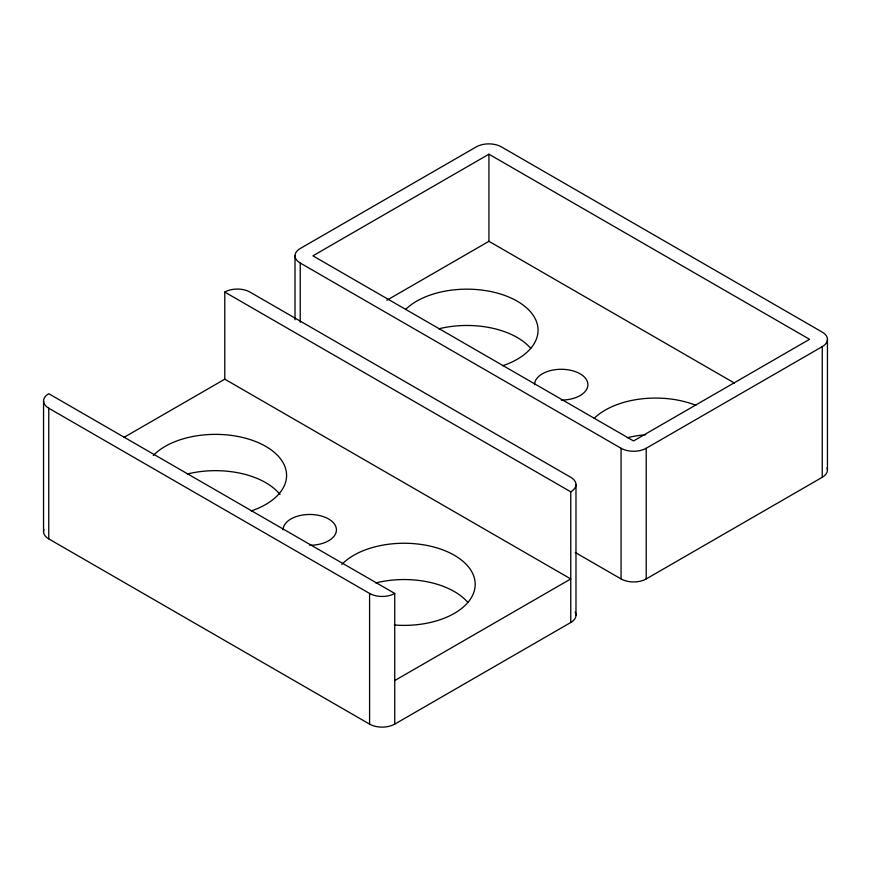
<?xml version="1.0" encoding="UTF-8"?>
<svg xmlns="http://www.w3.org/2000/svg" width="871" height="871" viewBox="0 0 871 871"><rect width="100%" height="100%" fill="white"/><g stroke="black" fill="none" stroke-linecap="round" stroke-linejoin="round"><path stroke-width="1.31" d="M43.55 400.954L43.55 531.626M575.981 484.559L575.981 615.231M827.45 339.374L827.45 470.046M488.936 154.2L312.907 255.834L633.533 440.944L809.562 339.309L488.936 154.2L488.936 241.311L734.395 383.033M123.867 437.449L224.783 379.179L570.766 578.932L394.737 680.567M386.844 300.255L488.936 241.311M300.234 263.031L621.067 448.26A17.779 10.267 0 0 0 646.217 448.26L822.246 346.636A17.779 10.267 0 0 0 822.246 332.112L501.413 146.883A17.779 10.267 0 0 0 476.263 146.883L300.234 248.507A17.779 10.267 0 0 0 300.234 263.031L300.234 322.303M43.931 529.524A17.779 10.267 0 0 0 48.754 538.888L369.587 724.117A17.779 10.267 0 0 0 394.737 724.117L570.766 622.493A17.779 10.267 0 0 0 575.143 612.117M575.23 552.475L621.067 578.932A17.779 10.267 0 0 0 646.217 578.932L822.246 477.297A17.779 10.267 0 0 0 827.069 467.934M224.783 379.179L224.783 292.068L570.766 491.821L570.766 622.493M394.737 724.117L394.737 593.445L48.754 393.703A17.779 10.267 0 0 0 48.754 408.216L48.754 538.888M48.754 408.216L369.587 593.445A17.779 10.267 0 0 0 394.737 593.445M822.246 346.636L822.246 477.297M646.217 448.26L646.217 578.932M621.067 448.26L621.067 578.932M369.587 593.445L369.587 724.117M295.019 255.769L295.019 319.777M283.097 529.873A26.674 15.395 0 0 1 309.76 514.467A26.674 15.395 0 0 1 336.435 529.873A26.674 15.395 0 0 1 309.76 545.268M375.815 582.928A71.128 41.068 0 0 1 467.879 602.471M341.878 564.386A71.128 41.068 0 0 1 430.688 546.237A71.128 41.068 0 0 1 472.79 594.904A71.128 41.068 0 0 1 394.302 624.997M187.211 474.042A71.128 41.068 0 0 1 280.026 494.488M153.274 455.5A71.128 41.068 0 0 1 265.274 446.115A71.128 41.068 0 0 1 251.164 510.939M570.766 491.821A17.779 10.267 0 0 0 570.766 477.297L249.933 292.068A17.779 10.267 0 0 0 224.783 292.068M534.565 384.688A26.674 15.395 0 0 1 561.24 369.282A26.674 15.395 0 0 1 587.903 384.688A26.674 15.395 0 0 1 561.24 400.083M627.283 437.743A71.128 41.068 0 0 1 645.77 434.749M594.185 418.352A71.128 41.068 0 0 1 695.842 405.298M438.679 328.846A71.128 41.068 0 0 1 530.744 348.4M405.581 309.455A71.128 41.068 0 0 1 517.352 301.268A71.128 41.068 0 0 1 502.632 365.755"/></g></svg>
